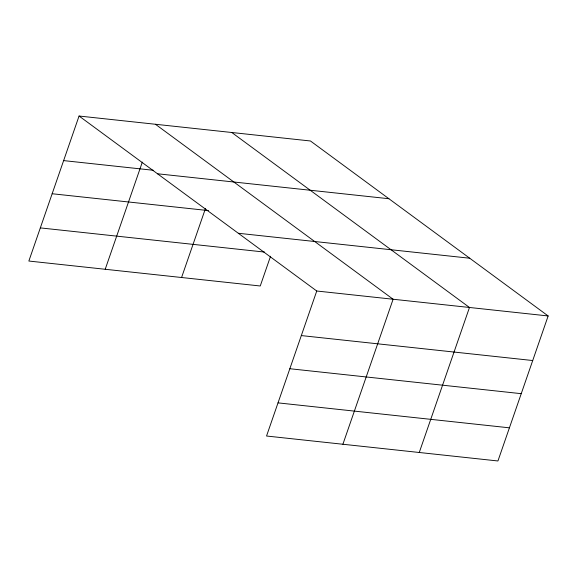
<?xml version="1.0" encoding="UTF-8"?>
<svg xmlns="http://www.w3.org/2000/svg" width="577" height="577" viewBox="0 0 577 577"><rect width="100%" height="100%" fill="white"/><g stroke="black" fill="none" stroke-linecap="round" stroke-linejoin="round"><path stroke-width="0.87" d="M79.063 116.027L316.751 291.01L266.538 436.017L497.937 460.973L548.15 315.958L310.462 140.983L79.063 116.027L28.85 261.042L260.249 285.99L270.548 256.246M105.209 269.271L142.324 162.108M181.575 277.508L205.462 208.513M342.897 444.254L393.11 299.239L155.429 124.264M419.263 452.483L469.476 307.476L231.788 132.501M63.629 160.601L153.309 170.273M157.499 173.771L388.898 198.726M52.154 193.742L208.456 210.598M238.315 233.267L469.714 258.222M40.325 227.893L264.576 252.077M316.751 291.01L548.15 315.958M301.317 335.576L532.715 360.531M289.834 368.725L521.24 393.673M278.013 402.869L509.412 427.824"/></g></svg>
